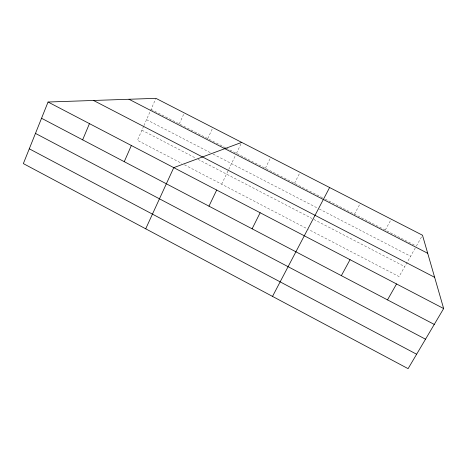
<?xml version="1.0" encoding="UTF-8"?>
<svg xmlns="http://www.w3.org/2000/svg" width="467" height="467" viewBox="0 0 467 467"><rect width="100%" height="100%" fill="white"/><g stroke="black" fill="none" stroke-linecap="round" stroke-linejoin="round"><path stroke-width="0.35" stroke-dasharray="2.33 1.75" d="M143.638 126.242L137.432 140.328L181.867 163.473M143.929 125.582L155.92 98.344M179.293 123.913L184.278 112.909M207.745 138.582L212.87 127.59M221.65 184.196L235.508 155.289M236.43 153.363L241.696 142.388M265.355 168.272L270.755 157.315M294.514 183.303L300.059 172.358M354.459 214.201L360.302 203.291M385.263 230.079L391.264 219.192M415.262 248L399.052 276.604L308.564 229.472M416.336 246.097L422.495 235.228M151.069 109.366L225.596 147.782M226.232 148.109L235.794 153.036M237.073 153.696L322.633 197.798M325.184 199.111L415.694 245.759M146.533 119.663L210.576 152.785M213.11 154.098L317.321 208.002M319.241 208.994L410.586 256.243M141.898 130.188L196.14 158.348M198.066 159.346L311.863 218.416M313.801 219.426L404.714 266.616M184.418 164.804L306.638 228.462"/><path stroke-width="0.7" d="M48.06 102.016L23.35 163.596L408.094 368.656L443.65 308.547L422.495 235.228L155.92 98.344L48.06 102.016L443.65 308.547M82.647 139.849L89.454 123.627M124.245 161.687L131.35 145.5M145.71 228.812L173.759 167.641L241.696 142.388M208.971 206.163L216.682 190.051M252.11 228.812L260.142 212.742M272.518 296.399L329.603 187.53M341.354 275.658L350.04 259.675M387.505 299.884L396.541 283.954M128.985 99.261L427.708 253.289M93.528 100.469L434.637 277.31M41.54 118.268L434.257 324.425M35.469 133.399L425.519 339.2M29.287 148.81L416.622 354.237"/></g></svg>
